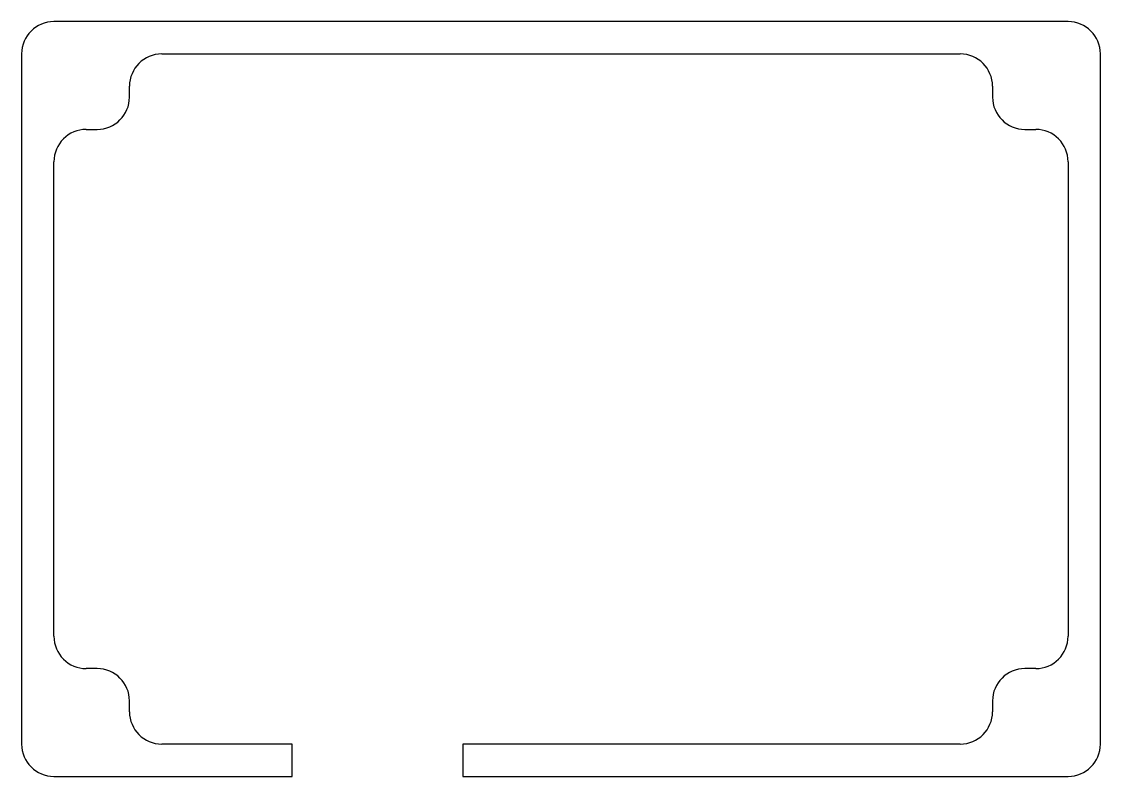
# Model space of a CAD drawing. Header units: millimetres. Extents: x 0 to 100, y 0 to 70.
import ezdxf

# ---------------------------------------------------------------- set-up
doc = ezdxf.new("R2010")
doc.units = ezdxf.units.MM

msp = doc.modelspace()

# ---------------------------------------------------------------- linework, layer by layer
for p, q in [((97, 70, 8), (3, 70, 8)), ((0, 67, 8), (0, 3, 8)), ((13, 67, 8), (87, 67, 8)), ((100, 3, 8), (100, 67, 8)), ((10, 63, 8), (10, 64, 8)), ((90, 64, 8), (90, 63, 8)), ((6, 60, 8), (7, 60, 8)), ((93, 60, 8), (94, 60, 8)), ((3, 13, 8), (3, 57, 8)), ((97, 57, 8), (97, 13, 8)), ((7, 10, 8), (6, 10, 8)), ((94, 10, 8), (93, 10, 8)), ((10, 6, 8), (10, 7, 8)), ((90, 7, 8), (90, 6, 8)), ((25.09, 3, 8), (13, 3, 8)), ((25.09, 0, 8), (25.09, 3, 8)), ((87, 3, 8), (40.91, 3, 8)), ((40.91, 3, 8), (40.91, 0, 8)), ((3, 0, 8), (25.09, 0, 8)), ((40.91, 0, 8), (97, 0, 8))]:
    msp.add_line(p, q)
for centre, start, end in [((3, 67, 8), 90, 180), ((97, 67, 8), 0, 90), ((13, 64, 8), 90, 180), ((87, 64, 8), 0, 90), ((7, 63, 8), 270, 360), ((93, 63, 8), 180, 270), ((6, 57, 8), 90, 180), ((94, 57, 8), 0, 90), ((6, 13, 8), -180, -90), ((94, 13, 8), -90, 0), ((7, 7, 8), 360, 450), ((93, 7, 8), 90, 180), ((87, 6, 8), -90, 0), ((13, 6, 8), 180, 270), ((3, 3, 8), -180, -90), ((97, 3, 8), 270, 360)]:
    msp.add_arc(centre, 3, start, end)

doc.saveas('drawing.dxf')
